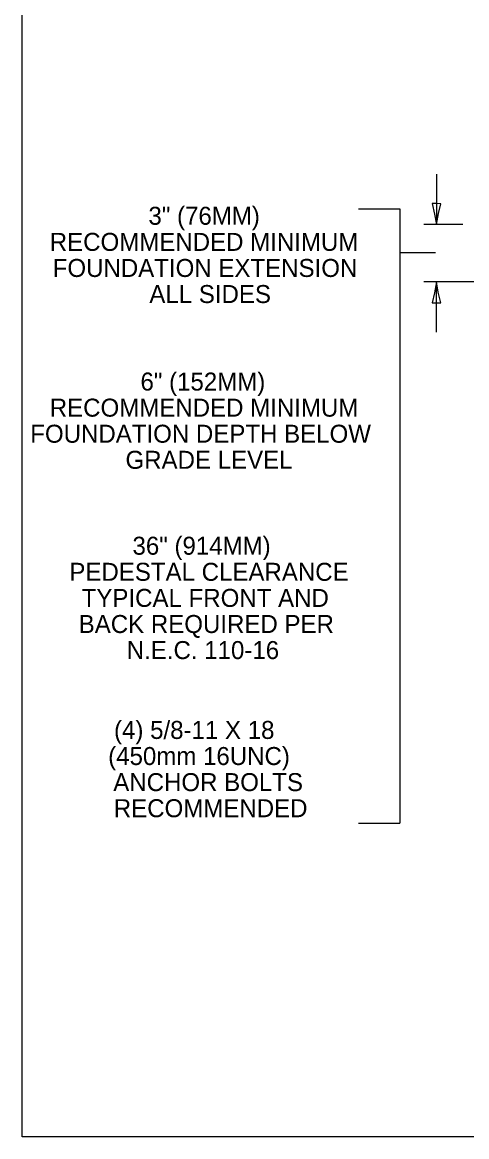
# Model space of a CAD drawing. Extents: x 1568201 to 1568989, y 1584546 to 1585546.
# Drawn here: x 1568201.1 to 1568349.4, y 1584546.5 to 1584918.1 of the extents above; entities that cross this region are included whole.
import ezdxf

# ---------------------------------------------------------------- set-up
doc = ezdxf.new("R2010")
doc.units = 0
doc.layers.add('Sheets_General Details', color=7, linetype='Continuous')

msp = doc.modelspace()

# ---------------------------------------------------------------- linework, layer by layer
at = {"layer": 'Sheets_General Details'}
for p, q in [((1568339.34, 1584867.44), (1568339.34, 1584850.64)), ((1568313.28, 1584855.92), (1568327.14, 1584855.92)), ((1568327.14, 1584855.92), (1568327.14, 1584651.06)), ((1568348.16, 1584850.64), (1568335.14, 1584850.64)), ((1568327.14, 1584841.31), (1568339.02, 1584841.31)), ((1568367.33, 1584831.58), (1568335.14, 1584831.58)), ((1568339.34, 1584814.78), (1568339.34, 1584831.58)), ((1568313.28, 1584651.06), (1568327.14, 1584651.06))]:
    msp.add_line(p, q, dxfattribs=at)
for points in [[(1568201.14, 1585546.49), (1568988.64, 1585546.49), (1568988.64, 1584546.49), (1568201.14, 1584546.49)], [(1568340.8, 1584857.63), (1568339.34, 1584857.64), (1568337.88, 1584857.64), (1568338.73, 1584854.13), (1568339.34, 1584850.64), (1568340.02, 1584854.37)], [(1568337.88, 1584824.58), (1568339.34, 1584824.58), (1568340.8, 1584824.58), (1568339.95, 1584828.08), (1568339.34, 1584831.58), (1568338.66, 1584827.85)]]:
    msp.add_lwpolyline(points, close=True, dxfattribs=at)

# ---------------------------------------------------------------- texts
for s, p in [('3" (76MM)', (1568243.24, 1584850.6)), ('RECOMMENDED MINIMUM', (1568210.31, 1584841.9)), ('FOUNDATION EXTENSION', (1568211.3, 1584833.2)), ('ALL SIDES', (1568243.54, 1584824.5)), ('6" (152MM)', (1568240.58, 1584795.32)), ('RECOMMENDED MINIMUM', (1568210.31, 1584786.62)), ('FOUNDATION DEPTH BELOW', (1568203.81, 1584777.92)), ('GRADE LEVEL', (1568235.58, 1584769.22)), ('36" (914MM)', (1568237.92, 1584740.57)), ('PEDESTAL CLEARANCE', (1568216.85, 1584731.87)), ('TYPICAL FRONT AND', (1568220.96, 1584723.17)), ('BACK REQUIRED PER', (1568219.97, 1584714.47)), ('N.E.C. 110-16', (1568236, 1584705.77)), ('(4) 5/8-11 X 18', (1568231.76, 1584679.14)), ('(450mm 16UNC)', (1568229.8, 1584670.44)), ('ANCHOR BOLTS', (1568231.5, 1584661.74)), ('RECOMMENDED', (1568231.68, 1584653.04))]:
    msp.add_text(s, height=6, dxfattribs=at).set_placement(p)

doc.saveas('drawing.dxf')
